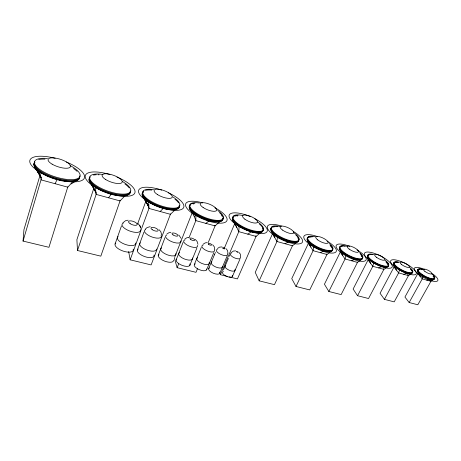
<?xml version="1.0" encoding="UTF-8"?>
<svg xmlns="http://www.w3.org/2000/svg" width="461" height="461" viewBox="0 0 461 461"><rect width="100%" height="100%" fill="white"/><g stroke="black" fill="none" stroke-linecap="round" stroke-linejoin="round"><path stroke-width="0.69" d="M195.913 214.832L195.833 220.623L188.981 237.853M272.601 232.603L272.572 233.635L255.238 272.388L259.168 280.835L274.468 284.656L292.458 245.776L296.798 242.377M308.478 241.697L308.426 243.293L291.755 278.628L296.008 286.471L309.734 289.929L326.97 254.489L331.084 251.424M340.368 250.035L340.293 252.115L324.429 284.23L328.837 291.485L341.134 294.602L357.482 262.401L361.355 259.635M41.26 178.989L23.05 241.086L48.947 247.303L67.819 186.849M368.149 257.785L368.062 259.964L353.12 289.053L357.557 295.714L368.552 298.526L383.898 269.362L387.505 266.879M394.109 264.845L394.005 267.075L380.066 293.282L384.434 299.362L394.213 301.874L408.492 275.615L411.829 273.396M394.172 263.421L394.201 262.81M417.925 271.35L417.81 273.592L404.942 297.04L409.161 302.531L417.804 304.773L430.949 281.291L434.003 279.32M417.977 270.325L418 269.777M239.144 226.42L238.781 231.67L220.433 274.71L227.913 276.565M214.768 249.822L214.313 246.819L212.654 244.733M23.05 241.086L23.949 229.676L39.998 175.393M227.993 253.515L227.555 250.588L226.063 248.698M240.694 256.898L240.285 254.04L238.573 252.011M277.505 236.764L276.946 241.512L259.168 280.835M313.791 246.387L313.077 250.669L296.008 286.471M345.871 255.123L345.058 258.978L328.837 291.485M373.669 262.845L372.805 266.308L357.557 295.714M399.526 269.8L398.638 272.895L384.434 299.362M423.129 276.139L422.247 278.888L409.161 302.531M93.883 188.123L76.889 239.674L77.494 250.507L100.826 256.155L120.033 200.921L124.943 195.867M77.494 250.507L96.136 194.392L95.375 187.322M115.071 244.013L121.474 225.925M137.574 224.029L145.872 201.18M175.238 209.726L170.403 214.296L151.127 264.925L130.146 259.814L148.984 208.435L148.701 202.045M143.953 232.108L137.326 250.098M158.238 255.331L165.003 237.605M176.114 260.033L183.046 242.4M174.621 257.359L192.289 212.458M197.648 268.342L196.017 272.318L177.122 267.68L178.707 263.704M194.346 264.481L201.273 247.448M196.939 247.909L189.823 265.427M208.268 242.474L215.074 225.89L219.776 221.747M214.394 254.818L215.402 252.38M213.777 252.674L206.609 269.864M208.689 268.486L214.48 254.616M224.513 247.793L234.845 223.303M219.759 273.344L227.175 255.924M223.481 269.887L228.374 258.419M229.324 256.195L229.82 255.037M232.402 276.502L239.853 259.336M55.124 183.714L56.997 179.675M108.612 197.798L111.136 194.283M122.856 222.824L125.507 220.738L128.123 220.168M145.238 229.232L147.019 227.584L150.188 226.651M231.047 252.703L233.404 251.049L235.663 250.87M72.775 181.611L67.83 187.183L41.225 179.917L39.888 172.12M217.419 248.519L219.592 247.125L222.023 246.935M202.955 244.33L205.249 242.878L207.266 242.63M160.163 211.495L163.188 208.447M237.674 252.115L236.574 251.677M236.591 251.579L237.697 252.058M184.78 239.115L186.659 237.836L188.635 237.34M166.801 234.13L168.749 232.805L170.916 232.286M260.598 232.649L256.057 236.407L237.438 278.922L229.273 276.9M205.865 223.372L209.225 220.715M247.788 234.136L251.36 231.825M71.121 183.956L75.869 181.046M285.031 243.731L288.695 241.714M320.314 252.663L324.002 250.905M351.53 260.759L355.16 259.232M378.579 267.899L382.088 266.573M403.767 274.312L407.115 273.16M426.777 280.138L429.917 279.141M418.853 273.886L417.81 273.592L422.247 278.888L430.949 281.291L430.355 280.593M341.405 252.426L340.293 252.115L345.058 258.978L357.482 262.401L357.16 261.946M395.186 267.403L394.005 267.075L398.638 272.895L408.492 275.615L408.181 275.234M309.671 243.639L308.426 243.293L313.077 250.669L326.97 254.489L326.653 254.005M369.388 260.332L368.062 259.964L372.805 266.308L383.898 269.362L383.414 268.74M273.5 233.888L272.572 233.635L276.946 241.512L292.458 245.776L292.153 245.252M195.205 239.409L197.101 241.443L197.948 244.278M178.828 235.024L181.081 238.302M159.08 229.722L160.791 231.681L161.655 234.776M138.029 223.591L139.839 225.677L140.691 228.155M407.559 274.468L408.025 275.044M33.843 164.41L34.321 165.078M89.036 179.997L89.451 180.608M142.19 195.112L142.547 195.666M142.898 196.219L143.959 197.878M144.316 198.432L144.668 198.985M145.722 200.633L146.074 201.18M34.535 166.911L40.943 176.978M142.824 196.588L148.137 205.133L143.383 197.406L148.43 206.269L145.019 199.192L148.563 206.793M40.966 176.989L36.033 168.893L41.294 178.136L37.111 169.948L39.951 175.52M189.373 208.303L192.416 213.328M192.721 213.829L193.026 214.325M193.326 214.826L194.231 216.318M90.01 182.4L95.502 191.522L91.589 184.285L95.934 192.675M232.672 220.3L236.868 227.596M271.195 231.047L274.819 237.686M307.7 241.074L310.818 247.09M255.774 235.848L256.057 236.407L238.781 231.67L235.974 225.706M340.057 250.214L342.742 255.648M368.189 258.333L370.506 263.231M235.093 223.833L235.346 224.369M235.467 224.634L235.848 225.435M394.409 265.686L396.391 270.077M418.409 272.411L420.098 276.323M139.839 225.677L140.53 227.285M214.826 225.302L215.074 225.89L195.833 220.623L194.433 216.854M219.695 272.774L220.433 274.71M194.127 216.036L194.335 216.589M170.311 213.985L170.403 214.296L148.984 208.435L148.114 205.036M174.356 258.027L177.122 267.68M119.975 200.598L120.033 200.921L96.136 194.392L95.859 192.018M128.671 251.614L130.146 259.814M222.421 266.395A6.074 2.42 22.8 0 1 215.702 266.965A6.074 2.42 22.8 0 1 211.881 261.819M209.213 262.557A6.731 2.691 22.3 0 1 201.901 263.467A6.731 2.691 22.3 0 1 197.602 257.716M192.45 257.953A7.422 2.985 21.7 0 1 184.181 258.892A7.422 2.985 21.7 0 1 179.663 252.622M175.912 253.59A8.131 3.279 21.1 0 1 166.899 254.668A8.131 3.279 21.1 0 1 161.638 247.885M156.486 248.998A8.886 3.596 20.3 0 1 146.604 249.925A8.886 3.596 20.3 0 1 140.305 242.803M135.649 242.993A9.664 3.919 19.6 0 1 124.971 244.33A9.664 3.919 19.6 0 1 118.114 236.574M234.989 269.506A5.423 2.149 23.3 0 1 229.348 270.302A5.423 2.149 23.3 0 1 225.636 265.599M232.275 275.361A5.399 2.184 23.3 0 1 226.541 276.329A5.399 2.184 23.3 0 1 223.441 271.529M240.296 257.267A5.463 2.075 23.3 0 1 234.297 257.797A5.463 2.075 23.3 0 1 231.284 253.198M133.2 249.136A9.629 3.982 19.5 0 1 122.931 251.015A9.629 3.982 19.5 0 1 115.809 243.091M140.38 229.693A9.739 3.78 19.8 0 1 129.449 230.921A9.739 3.78 19.8 0 1 123.283 223.13M154.009 255.089A8.851 3.659 20.3 0 1 144.178 256.397A8.851 3.659 20.3 0 1 138.191 249.055M161.079 235.179A8.955 3.475 20.5 0 1 151.946 236.989A8.955 3.475 20.5 0 1 145.538 229.549M173.497 260.154A8.102 3.336 21 0 1 164.427 261.047A8.102 3.336 21 0 1 158.959 254.351M180.919 240.861A8.194 3.169 21.2 0 1 171.82 241.725A8.194 3.169 21.2 0 1 166.628 235.047M189.834 263.917A7.393 3.031 21.6 0 1 182.395 265.478A7.393 3.031 21.6 0 1 176.719 259.122M197.539 245.361A7.474 2.881 21.8 0 1 188.947 246.001A7.474 2.881 21.8 0 1 185.045 239.864M206.718 268.936A6.708 2.737 22.3 0 1 198.898 269.501A6.708 2.737 22.3 0 1 195.331 263.801M214.388 250.104A6.782 2.599 22.4 0 1 206.787 250.744A6.782 2.599 22.4 0 1 203.036 245.108M219.667 272.076A6.051 2.461 22.8 0 1 213.299 273.212A6.051 2.461 22.8 0 1 209.542 267.858M227.532 253.7A6.114 2.334 22.9 0 1 221.026 254.524A6.114 2.334 22.9 0 1 217.344 249.332M79.54 176.096A23.851 8.189 17.9 0 1 55.205 178.632A23.851 8.189 17.9 0 1 34.627 162.295M79.88 175.975A23.863 8.171 17.9 0 1 55.003 177.721A23.863 8.171 17.9 0 1 34.69 161.742M38.695 159.546A23.863 8.171 17.9 0 1 44.942 159.149M73.524 168.524A23.863 8.171 17.9 0 1 77.114 171.371M70.084 165.528A23.874 8.148 17.9 0 1 73.651 179.536A23.874 8.148 17.9 0 1 38.672 168.657A23.874 8.148 17.9 0 1 47.569 158.526M79.494 177.185A23.845 8.2 17.9 0 1 53.401 178.58A23.845 8.2 17.9 0 1 34.967 162.272M66.332 161.984A28.651 9.785 17.9 0 1 77.69 181.611A28.651 9.785 17.9 0 1 32.587 166.634A28.651 9.785 17.9 0 1 55.17 158.279M433.254 276.11A9.468 2.76 27.7 0 1 431.363 279.274A9.468 2.76 27.7 0 1 420.08 273.759A9.468 2.76 27.7 0 1 419.429 269.357M433.328 275.736A9.468 2.76 27.7 0 1 430.632 278.79A9.468 2.76 27.7 0 1 418.83 272.128A9.468 2.76 27.7 0 1 422.351 269.535M431.698 273.857A9.468 2.754 27.7 0 1 432.038 278.726A9.468 2.754 27.7 0 1 419.193 272.019A9.468 2.754 27.7 0 1 423.238 269.443M433.086 276.214A9.462 2.766 27.7 0 1 431.496 279.493A9.462 2.766 27.7 0 1 420.334 274.226A9.462 2.766 27.7 0 1 418.945 269.541M431.807 273.327A13.254 3.867 27.7 0 1 434.129 281.371A13.254 3.867 27.7 0 1 415.252 271.12A13.254 3.867 27.7 0 1 424.869 269.558M410.474 269.132A10.505 3.146 27.2 0 1 408.924 273.344A10.505 3.146 27.2 0 1 395.619 266.654A10.505 3.146 27.2 0 1 397.324 262.522M410.826 268.976A10.505 3.141 27.2 0 1 408.636 272.929A10.505 3.141 27.2 0 1 395.29 265.836A10.505 3.141 27.2 0 1 398.46 262.395M409.558 267.392A10.511 3.135 27.2 0 1 409.72 272.728A10.511 3.135 27.2 0 1 395.561 265.565A10.511 3.135 27.2 0 1 399.387 262.246M412.353 271.996A10.505 3.146 27.2 0 1 401.514 270.912A10.505 3.146 27.2 0 1 394.386 262.735M411.443 270.446A10.505 3.146 27.2 0 1 411.794 270.907M385.874 261.825A11.577 3.555 26.7 0 1 385.258 266.925A11.577 3.555 26.7 0 1 370.944 260.672A11.577 3.555 26.7 0 1 369.728 254.766M386.111 261.508A11.583 3.55 26.7 0 1 384.595 266.464A11.583 3.55 26.7 0 1 369.653 259.036A11.583 3.55 26.7 0 1 372.309 254.645M384.987 260.044A11.583 3.544 26.7 0 1 385.269 266.135A11.583 3.544 26.7 0 1 369.492 258.281A11.583 3.544 26.7 0 1 374.171 254.656M388.283 265.588A11.577 3.555 26.7 0 1 376.124 264.205A11.577 3.555 26.7 0 1 368.039 255.331M386.946 263.208A11.577 3.555 26.7 0 1 387.862 264.435M361.291 255.538A12.695 3.993 26.1 0 1 357.448 259.48A12.695 3.993 26.1 0 1 342.373 252.282A12.695 3.993 26.1 0 1 342.189 246.416M360.225 253.838A12.701 3.988 26.1 0 1 357.961 259.128A12.701 3.988 26.1 0 1 341.584 250.963A12.701 3.988 26.1 0 1 345.116 246.307M359.442 252.559A12.701 3.982 26.1 0 1 358.422 258.725A12.701 3.982 26.1 0 1 341.33 250.041A12.701 3.982 26.1 0 1 347.191 246.335M362.363 258.027A12.695 3.999 26.1 0 1 349.15 256.915A12.695 3.999 26.1 0 1 339.999 247.125M361.09 255.688A12.695 3.999 26.1 0 1 361.51 256.212M357.045 249.948A16.608 5.215 26.1 0 1 362.115 261.364A16.608 5.215 26.1 0 1 337.596 249.372A16.608 5.215 26.1 0 1 349.715 246.364M330.105 245.598A13.882 4.477 25.3 0 1 327.788 251.36A13.882 4.477 25.3 0 1 310.265 243.471A13.882 4.477 25.3 0 1 311.221 237.092M330.37 245.206A13.882 4.466 25.3 0 1 327.46 250.847A13.882 4.466 25.3 0 1 309.694 242.313A13.882 4.466 25.3 0 1 312.886 236.804M329.125 243.477A13.888 4.46 25.3 0 1 328.249 250.438A13.888 4.46 25.3 0 1 309.452 241.362A13.888 4.46 25.3 0 1 315.209 236.758M332.439 249.724A13.876 4.477 25.3 0 1 317.687 248.508A13.876 4.477 25.3 0 1 307.775 237.945M327.062 241.08A17.852 5.745 25.3 0 1 331.811 253.095A17.852 5.745 25.3 0 1 305.557 240.717A17.852 5.745 25.3 0 1 317.681 236.654M297.748 237.743A15.15 5.008 24.4 0 1 284.789 240.054A15.15 5.008 24.4 0 1 271.783 227.492M272.63 227.129A15.15 5.008 24.4 0 1 274.353 226.875M295.858 235.012A15.155 4.996 24.4 0 1 293.294 241.766A15.155 4.996 24.4 0 1 273.442 232.603A15.155 4.996 24.4 0 1 277.637 226.599M293.87 232.765A15.161 4.99 24.4 0 1 294.475 241.316A15.161 4.99 24.4 0 1 273.292 231.687A15.161 4.99 24.4 0 1 280.236 226.564M298.492 239.749A15.144 5.013 24.4 0 1 282.754 239.553A15.144 5.013 24.4 0 1 271.719 227.751M293.271 231.387A19.201 6.333 24.4 0 1 297.466 243.984A19.201 6.333 24.4 0 1 269.357 231.226A19.201 6.333 24.4 0 1 281.619 226.097M262.568 228.299A16.51 5.567 23.4 0 1 247.569 230.2A16.51 5.567 23.4 0 1 233.041 217.079M234.828 216.203A16.51 5.567 23.4 0 1 235.438 216.082M236.845 215.961A16.51 5.567 23.4 0 1 237.634 215.967M259.41 224.034A16.515 5.555 23.4 0 1 258.079 232.033A16.515 5.555 23.4 0 1 236.366 223.28A16.515 5.555 23.4 0 1 238.112 215.448M257.716 222.029A16.521 5.549 23.4 0 1 258.362 231.457A16.521 5.549 23.4 0 1 235.093 221.309A16.521 5.549 23.4 0 1 242.843 215.541M262.926 230.223A16.51 5.572 23.4 0 1 245.235 229.636A16.51 5.572 23.4 0 1 233.133 217.212M254.921 218.745A20.659 6.938 23.4 0 1 261.589 233.6A20.659 6.938 23.4 0 1 230.102 218.883A20.659 6.938 23.4 0 1 250.179 216.526M222.945 218.249A18.019 6.177 22.2 0 1 203.825 218.456A18.019 6.177 22.2 0 1 190.237 204.932M193.165 203.935A18.019 6.177 22.2 0 1 193.96 203.866M221.539 215.494A18.019 6.177 22.2 0 1 221.983 216.082M219.517 212.665A18.025 6.166 22.2 0 1 217.212 221.026A18.025 6.166 22.2 0 1 193.718 212.037A18.025 6.166 22.2 0 1 194.94 203.266M217.742 210.51A18.031 6.154 22.2 0 1 217.644 220.393A18.031 6.154 22.2 0 1 192.479 210.101A18.031 6.154 22.2 0 1 199.457 203.03M222.801 218.589A18.014 6.183 22.2 0 1 203.722 218.837A18.014 6.183 22.2 0 1 190.076 205.301M214.872 207.796A22.272 7.618 22.2 0 1 221.585 223.136A22.272 7.618 22.2 0 1 188.03 209.64A22.272 7.618 22.2 0 1 202.725 202.909M179.317 205.583A19.702 6.817 20.8 0 1 158.509 206.47A19.702 6.817 20.8 0 1 143.21 191.937M179.583 205.093A19.708 6.806 20.9 0 1 158.135 205.583A19.708 6.806 20.9 0 1 143.746 191.067M145.48 190.335A19.708 6.806 20.9 0 1 151.813 190.099M175.013 199.267A19.708 6.806 20.9 0 1 178.614 202.869M172.984 196.985A19.719 6.788 20.9 0 1 173.768 208.188A19.719 6.788 20.9 0 1 145.762 197.55A19.719 6.788 20.9 0 1 153.617 189.627M179.127 205.779A19.696 6.829 20.8 0 1 158.446 206.903A19.696 6.829 20.8 0 1 143.164 192.254M168.288 192.744A24.105 8.304 20.9 0 1 177.986 210.268A24.105 8.304 20.9 0 1 140.34 195.349A24.105 8.304 20.9 0 1 161.73 190.145M130.227 191.061A21.65 7.497 19.4 0 1 107.367 192.629A21.65 7.497 19.4 0 1 90.2 177.087M130.549 191.096A21.655 7.48 19.4 0 1 107.505 191.88A21.655 7.48 19.4 0 1 89.981 176.845M93.491 175.071A21.655 7.48 19.4 0 1 96.349 174.759M97.98 174.759A21.655 7.48 19.4 0 1 99.127 174.817M124.908 183.962A21.655 7.48 19.4 0 1 129.207 187.886M122.47 181.496A21.667 7.462 19.4 0 1 124.153 194.104A21.667 7.462 19.4 0 1 92.701 182.833A21.667 7.462 19.4 0 1 102.93 174.494M130.14 191.862A21.644 7.509 19.3 0 1 107.442 193.136A21.644 7.509 19.3 0 1 89.67 177.911M116.985 177.076A26.231 9.036 19.4 0 1 129.097 196.098A26.231 9.036 19.4 0 1 87.538 181.236A26.231 9.036 19.4 0 1 109.96 174.563M130.192 223.729A4.558 1.746 19.9 0 0 137.142 224.645A4.558 1.746 19.9 0 0 131.241 220.894A4.558 1.746 19.9 0 0 130.192 223.729M152.291 229.734A3.849 1.469 20.6 0 0 158.186 230.633A3.849 1.469 20.6 0 0 153.306 227.394A3.849 1.469 20.6 0 0 152.291 229.734M173.042 234.908A3.158 1.204 21.3 0 0 177.9 235.755A3.158 1.204 21.3 0 0 173.987 233.041A3.158 1.204 21.3 0 0 173.042 234.908M190.848 239.587A2.501 0.945 21.9 0 0 194.651 240.244A2.501 0.945 21.9 0 0 191.511 238.083A2.501 0.945 21.9 0 0 190.848 239.587M208.775 244.451A1.856 0.703 22.4 0 0 211.611 245.004A1.856 0.703 22.4 0 0 209.34 243.373A1.856 0.703 22.4 0 0 208.775 244.451M223.055 248.346A1.227 0.461 22.9 0 0 224.91 248.71A1.227 0.461 22.9 0 0 223.395 247.62A1.227 0.461 22.9 0 0 223.055 248.346M52.145 164.179A11.727 3.919 18.1 0 0 70.331 166.882A11.727 3.919 18.1 0 0 55.32 158.083A11.727 3.919 18.1 0 0 52.145 164.179M424.886 271.385A4.645 1.337 27.6 0 0 431.703 273.748A4.645 1.337 27.6 0 0 426.281 269.501A4.645 1.337 27.6 0 0 424.886 271.385M401.617 264.528A5.152 1.521 27.2 0 0 409.293 267.19A5.152 1.521 27.2 0 0 403.41 262.499A5.152 1.521 27.2 0 0 401.617 264.528M395.008 267.023A14.331 4.276 27.2 0 0 416.11 273.984A14.331 4.276 27.2 0 0 399.22 260.868A14.331 4.276 27.2 0 0 395.008 267.023M376.539 257.347A5.682 1.717 26.7 0 0 384.837 259.866A5.682 1.717 26.7 0 0 377.916 254.714A5.682 1.717 26.7 0 0 376.539 257.347M369.411 260.206A15.449 4.725 26.7 0 0 392.098 267.161A15.449 4.725 26.7 0 0 373.485 253.089A15.449 4.725 26.7 0 0 369.411 260.206M349.202 249.119A6.229 1.925 26 0 0 358.474 251.925A6.229 1.925 26 0 0 351.069 246.318A6.229 1.925 26 0 0 349.202 249.119M317.669 239.853A6.811 2.155 25.3 0 0 328.007 242.982A6.811 2.155 25.3 0 0 320.159 236.914A6.811 2.155 25.3 0 0 317.669 239.853M282.524 230.074A7.439 2.409 24.4 0 0 293.68 232.972A7.439 2.409 24.4 0 0 284.616 226.443A7.439 2.409 24.4 0 0 282.524 230.074M244.9 219.206A8.108 2.68 23.4 0 0 257.347 222.444A8.108 2.68 23.4 0 0 247.811 215.437A8.108 2.68 23.4 0 0 244.9 219.206M203.128 207.508A8.851 2.968 22.2 0 0 216.612 210.447A8.851 2.968 22.2 0 0 205.681 203.001A8.851 2.968 22.2 0 0 203.128 207.508M157.604 194.646A9.681 3.273 20.9 0 0 172.235 197.25A9.681 3.273 20.9 0 0 159.771 189.402A9.681 3.273 20.9 0 0 157.604 194.646M105.488 179.41A10.638 3.596 19.5 0 0 122.073 182.447A10.638 3.596 19.5 0 0 108.946 174.056A10.638 3.596 19.5 0 0 105.488 179.41"/></g></svg>
